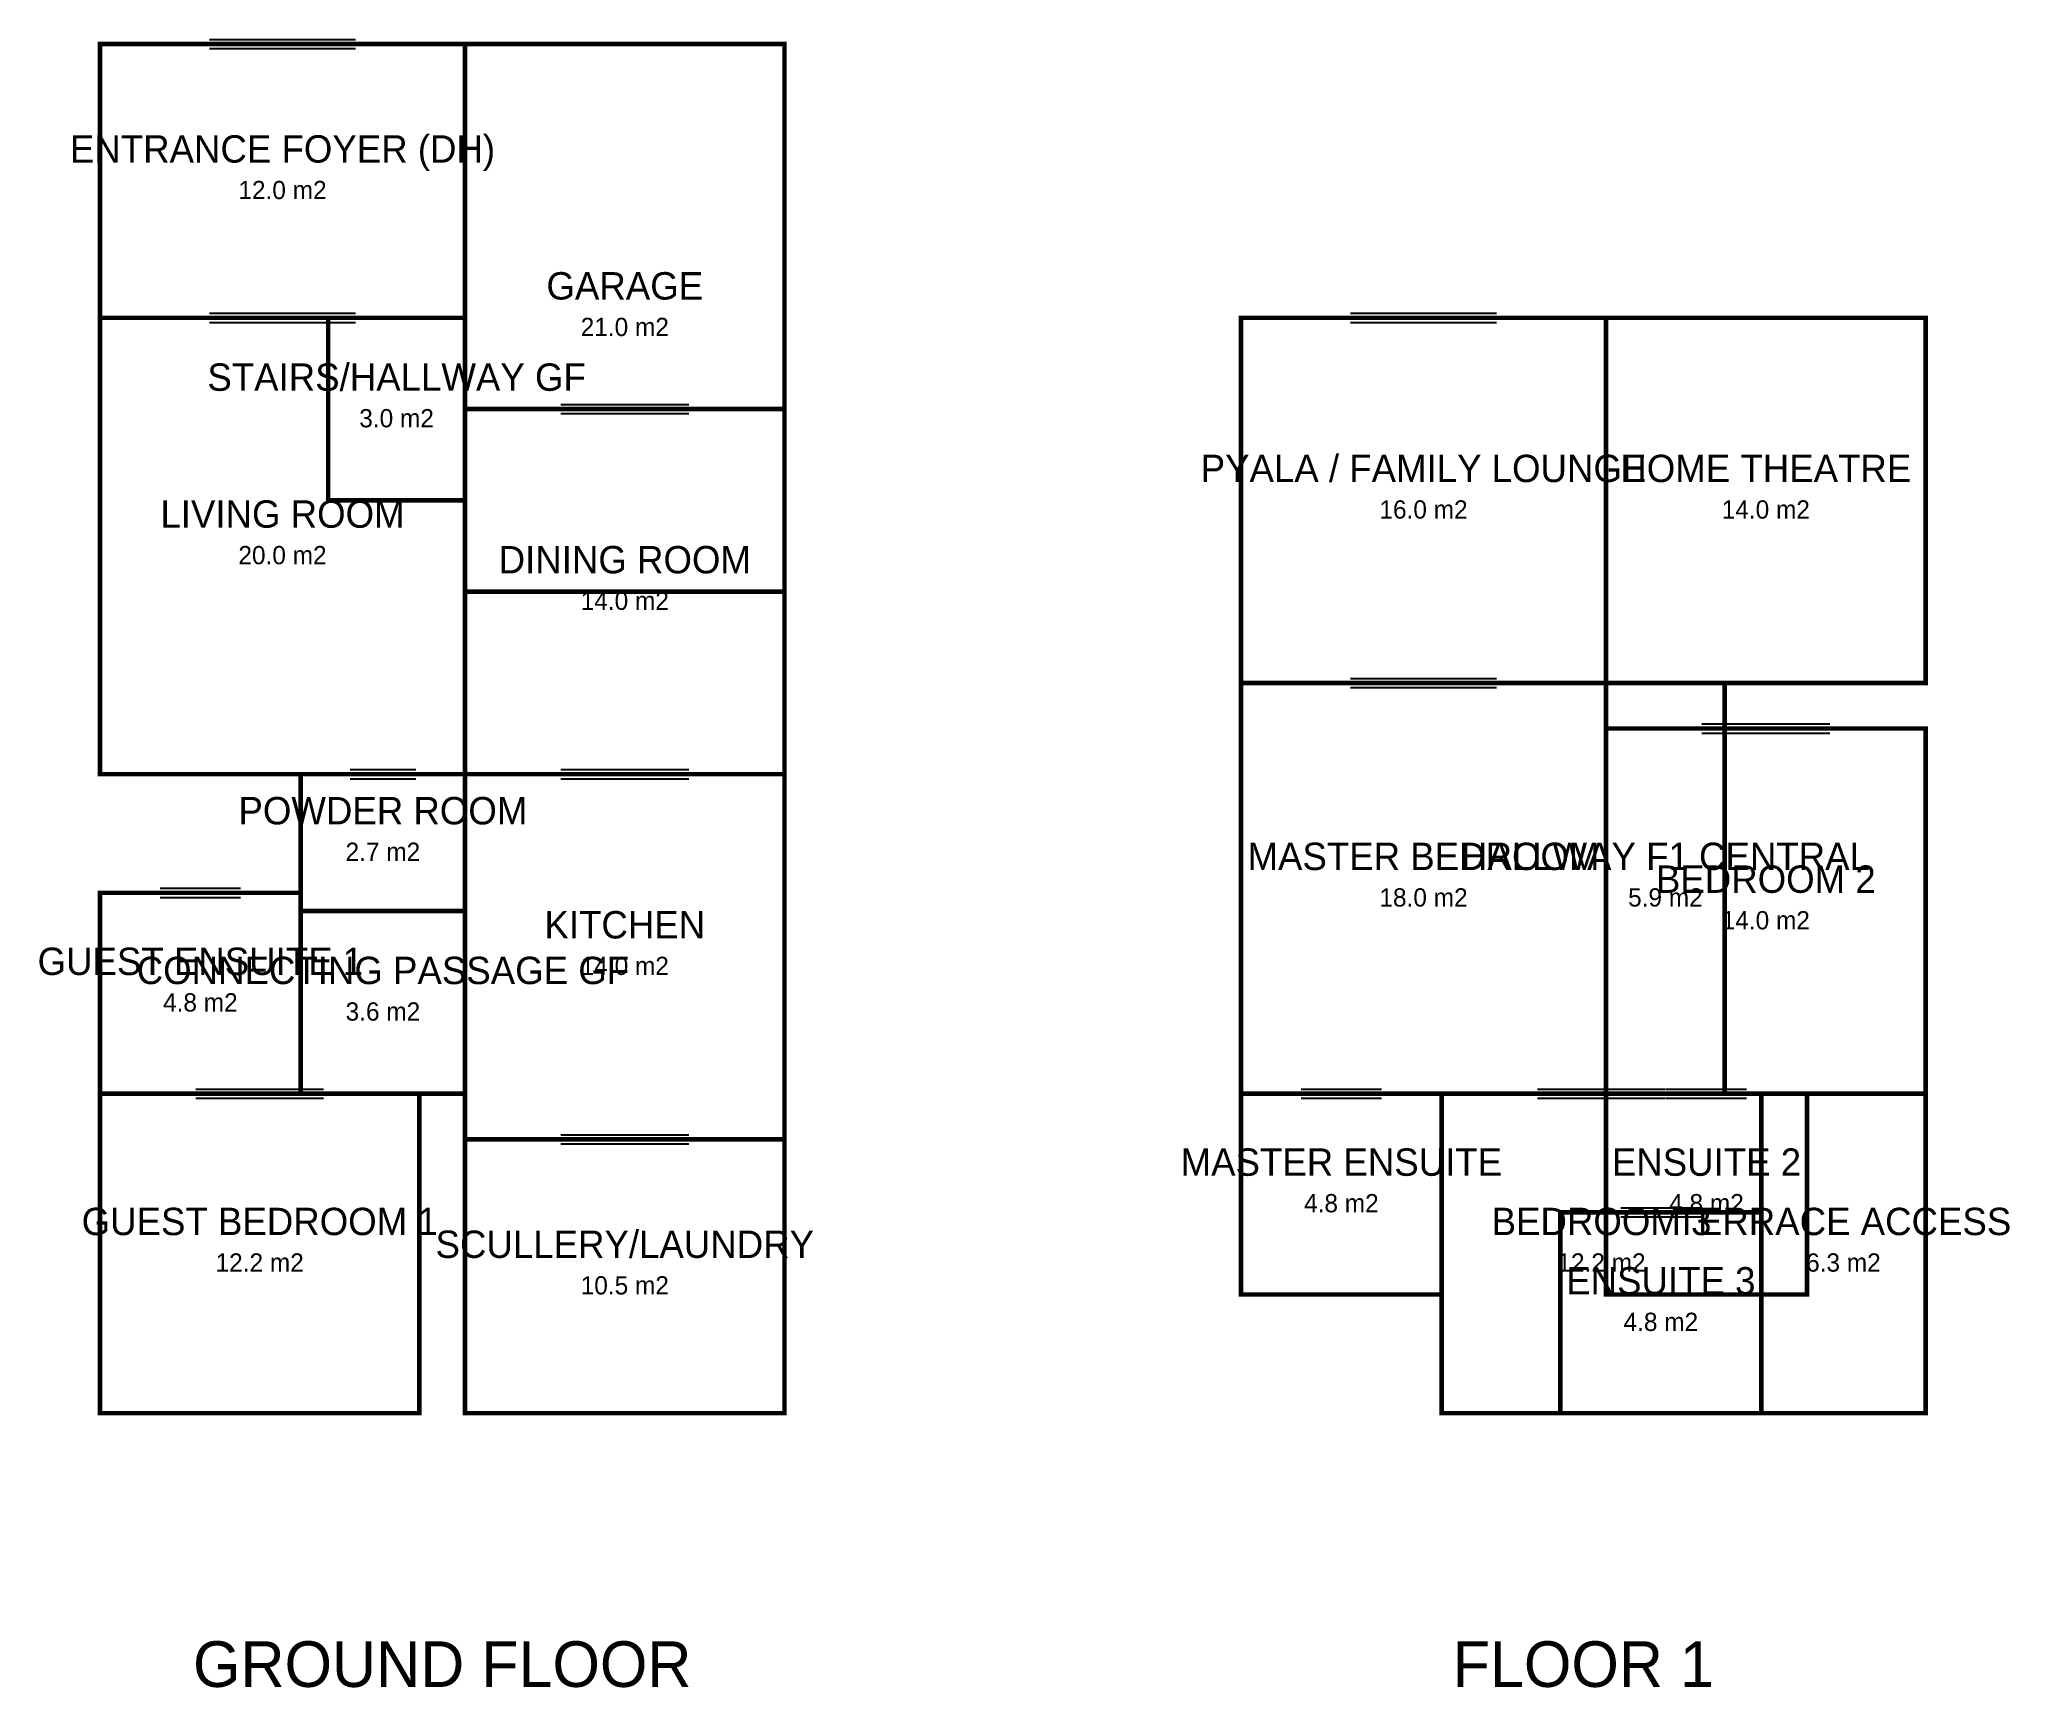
# Model space of a CAD drawing. Header units: metres. Extents: x -0.7 to 20.9, y -1.5 to 16.6.
import ezdxf
from ezdxf.enums import TextEntityAlignment as Align

# ---------------------------------------------------------------- set-up
doc = ezdxf.new("R2010")
doc.units = ezdxf.units.M
for name, color, linetype in [('A-DOOR', 1, 'Continuous'), ('A-GLAZ', 4, 'Continuous'), ('A-TEXT', 252, 'Continuous'), ('A-WALL', 7, 'Continuous')]:
    doc.layers.add(name, color=color, linetype=linetype)

msp = doc.modelspace()

# ---------------------------------------------------------------- linework, layer by layer
at = {"layer": 'A-DOOR', "color": 1}
for p, q in [((1.7, 16.5), (2.3, 16.5)), ((5.4, 16.5), (6.1, 16.5)), ((16.5, 11.15), (16.5, 11.85)), ((14.1, 9.5), (14.9, 9.5)), ((17.9, 9), (18.6, 9)), ((2.95, 7), (3.25, 7)), ((0.88, 5), (1.32, 5)), ((1.4, 5), (2.1, 5)), ((16.1, 5), (16.8, 5)), ((4, 2.7), (4, 3.3)), ((18.2, 3.07), (18.2, 3.43)), ((16, 2.38), (16, 2.82)), ((13.38, 2.8), (13.82, 2.8)), ((17.38, 2.8), (17.82, 2.8))]:
    msp.add_line(p, q, dxfattribs=at)
at = {"layer": 'A-GLAZ'}
for p, q in [((1.2, 16.55), (2.8, 16.55)), ((1.2, 16.45), (2.8, 16.45)), ((1.2, 13.55), (2.8, 13.55)), ((1.2, 13.45), (2.8, 13.45)), ((13.7, 13.55), (15.3, 13.55)), ((13.7, 13.45), (15.3, 13.45)), ((5.05, 12.55), (6.45, 12.55)), ((5.05, 12.45), (6.45, 12.45)), ((13.7, 9.55), (15.3, 9.55)), ((13.7, 9.45), (15.3, 9.45)), ((17.55, 9.05), (18.95, 9.05)), ((17.55, 8.95), (18.95, 8.95)), ((2.74, 8.55), (3.46, 8.55)), ((2.74, 8.45), (3.46, 8.45)), ((5.05, 8.55), (6.45, 8.55)), ((5.05, 8.45), (6.45, 8.45)), ((0.66, 7.25), (1.54, 7.25)), ((0.66, 7.15), (1.54, 7.15)), ((1.05, 5.05), (2.45, 5.05)), ((13.16, 5.05), (14.04, 5.05)), ((15.75, 5.05), (17.15, 5.05)), ((17.16, 5.05), (18.04, 5.05)), ((1.05, 4.95), (2.45, 4.95)), ((13.16, 4.95), (14.04, 4.95)), ((15.75, 4.95), (17.15, 4.95)), ((17.16, 4.95), (18.04, 4.95)), ((5.05, 4.55), (6.45, 4.55)), ((5.05, 4.45), (6.45, 4.45)), ((16.66, 3.75), (17.54, 3.75)), ((16.66, 3.65), (17.54, 3.65))]:
    msp.add_line(p, q, dxfattribs=at)
at = {"layer": 'A-WALL', "const_width": 0.05}
for points in [[(0, 13.5), (4, 13.5), (4, 16.5), (0, 16.5), (0, 13.5)], [(4, 10.5), (7.5, 10.5), (7.5, 16.5), (4, 16.5), (4, 10.5)], [(0, 8.5), (4, 8.5), (4, 13.5), (0, 13.5), (0, 8.5)], [(2.5, 11.5), (4, 11.5), (4, 13.5), (2.5, 13.5), (2.5, 11.5)], [(12.5, 9.5), (16.5, 9.5), (16.5, 13.5), (12.5, 13.5), (12.5, 9.5)], [(16.5, 9.5), (20, 9.5), (20, 13.5), (16.5, 13.5), (16.5, 9.5)], [(4, 8.5), (7.5, 8.5), (7.5, 12.5), (4, 12.5), (4, 8.5)], [(12.5, 5), (16.5, 5), (16.5, 9.5), (12.5, 9.5), (12.5, 5)], [(16.5, 5), (17.8, 5), (17.8, 9.5), (16.5, 9.5), (16.5, 5)], [(16.5, 5), (20, 5), (20, 9), (16.5, 9), (16.5, 5)], [(2.2, 7), (4, 7), (4, 8.5), (2.2, 8.5), (2.2, 7)], [(4, 4.5), (7.5, 4.5), (7.5, 8.5), (4, 8.5), (4, 4.5)], [(0, 5), (2.2, 5), (2.2, 7.2), (0, 7.2), (0, 5)], [(2.2, 5), (4, 5), (4, 7), (2.2, 7), (2.2, 5)], [(0, 1.5), (3.5, 1.5), (3.5, 5), (0, 5), (0, 1.5)], [(12.5, 2.8), (14.7, 2.8), (14.7, 5), (12.5, 5), (12.5, 2.8)], [(14.7, 1.5), (18.2, 1.5), (18.2, 5), (14.7, 5), (14.7, 1.5)], [(16.5, 2.8), (18.7, 2.8), (18.7, 5), (16.5, 5), (16.5, 2.8)], [(18.2, 1.5), (20, 1.5), (20, 5), (18.2, 5), (18.2, 1.5)], [(4, 1.5), (7.5, 1.5), (7.5, 4.5), (4, 4.5), (4, 1.5)], [(16, 1.5), (18.2, 1.5), (18.2, 3.7), (16, 3.7), (16, 1.5)]]:
    msp.add_lwpolyline(points, dxfattribs=at)

# ---------------------------------------------------------------- texts
at = {"layer": 'A-TEXT'}
for s, height, p in [('ENTRANCE FOYER (DH)', 0.3, (2, 15.2)), ('12.0 m2', 0.2, (2, 14.8)), ('GARAGE', 0.3, (5.75, 13.7)), ('21.0 m2', 0.2, (5.75, 13.3)), ('STAIRS/HALLWAY GF', 0.3, (3.25, 12.7)), ('3.0 m2', 0.2, (3.25, 12.3)), ('PYALA / FAMILY LOUNGE', 0.3, (14.5, 11.7)), ('HOME THEATRE', 0.3, (18.25, 11.7)), ('LIVING ROOM', 0.3, (2, 11.2)), ('16.0 m2', 0.2, (14.5, 11.3)), ('14.0 m2', 0.2, (18.25, 11.3)), ('20.0 m2', 0.2, (2, 10.8)), ('DINING ROOM', 0.3, (5.75, 10.7)), ('14.0 m2', 0.2, (5.75, 10.3)), ('POWDER ROOM', 0.3, (3.1, 7.95)), ('2.7 m2', 0.2, (3.1, 7.55)), ('MASTER BEDROOM', 0.3, (14.5, 7.45)), ('HALLWAY F1 CENTRAL', 0.3, (17.15, 7.45)), ('BEDROOM 2', 0.3, (18.25, 7.2)), ('18.0 m2', 0.2, (14.5, 7.05)), ('5.9 m2', 0.2, (17.15, 7.05)), ('KITCHEN', 0.3, (5.75, 6.7)), ('14.0 m2', 0.2, (18.25, 6.8)), ('GUEST ENSUITE 1', 0.3, (1.1, 6.3)), ('CONNECTING PASSAGE GF', 0.3, (3.1, 6.2)), ('14.0 m2', 0.2, (5.75, 6.3)), ('4.8 m2', 0.2, (1.1, 5.9)), ('3.6 m2', 0.2, (3.1, 5.8)), ('MASTER ENSUITE', 0.3, (13.6, 4.1)), ('ENSUITE 2', 0.3, (17.6, 4.1)), ('4.8 m2', 0.2, (13.6, 3.7)), ('4.8 m2', 0.2, (17.6, 3.7)), ('GUEST BEDROOM 1', 0.3, (1.75, 3.45)), ('BEDROOM 3', 0.3, (16.45, 3.45)), ('TERRACE ACCESS', 0.3, (19.1, 3.45)), ('SCULLERY/LAUNDRY', 0.3, (5.75, 3.2)), ('12.2 m2', 0.2, (1.75, 3.05)), ('12.2 m2', 0.2, (16.45, 3.05)), ('6.3 m2', 0.2, (19.1, 3.05)), ('ENSUITE 3', 0.3, (17.1, 2.8)), ('10.5 m2', 0.2, (5.75, 2.8)), ('4.8 m2', 0.2, (17.1, 2.4)), ('GROUND FLOOR', 0.5, (3.75, -1.5)), ('FLOOR 1', 0.5, (16.25, -1.5))]:
    msp.add_text(s, height=height, dxfattribs=at).set_placement(p, align=Align.CENTER)

doc.saveas('drawing.dxf')
